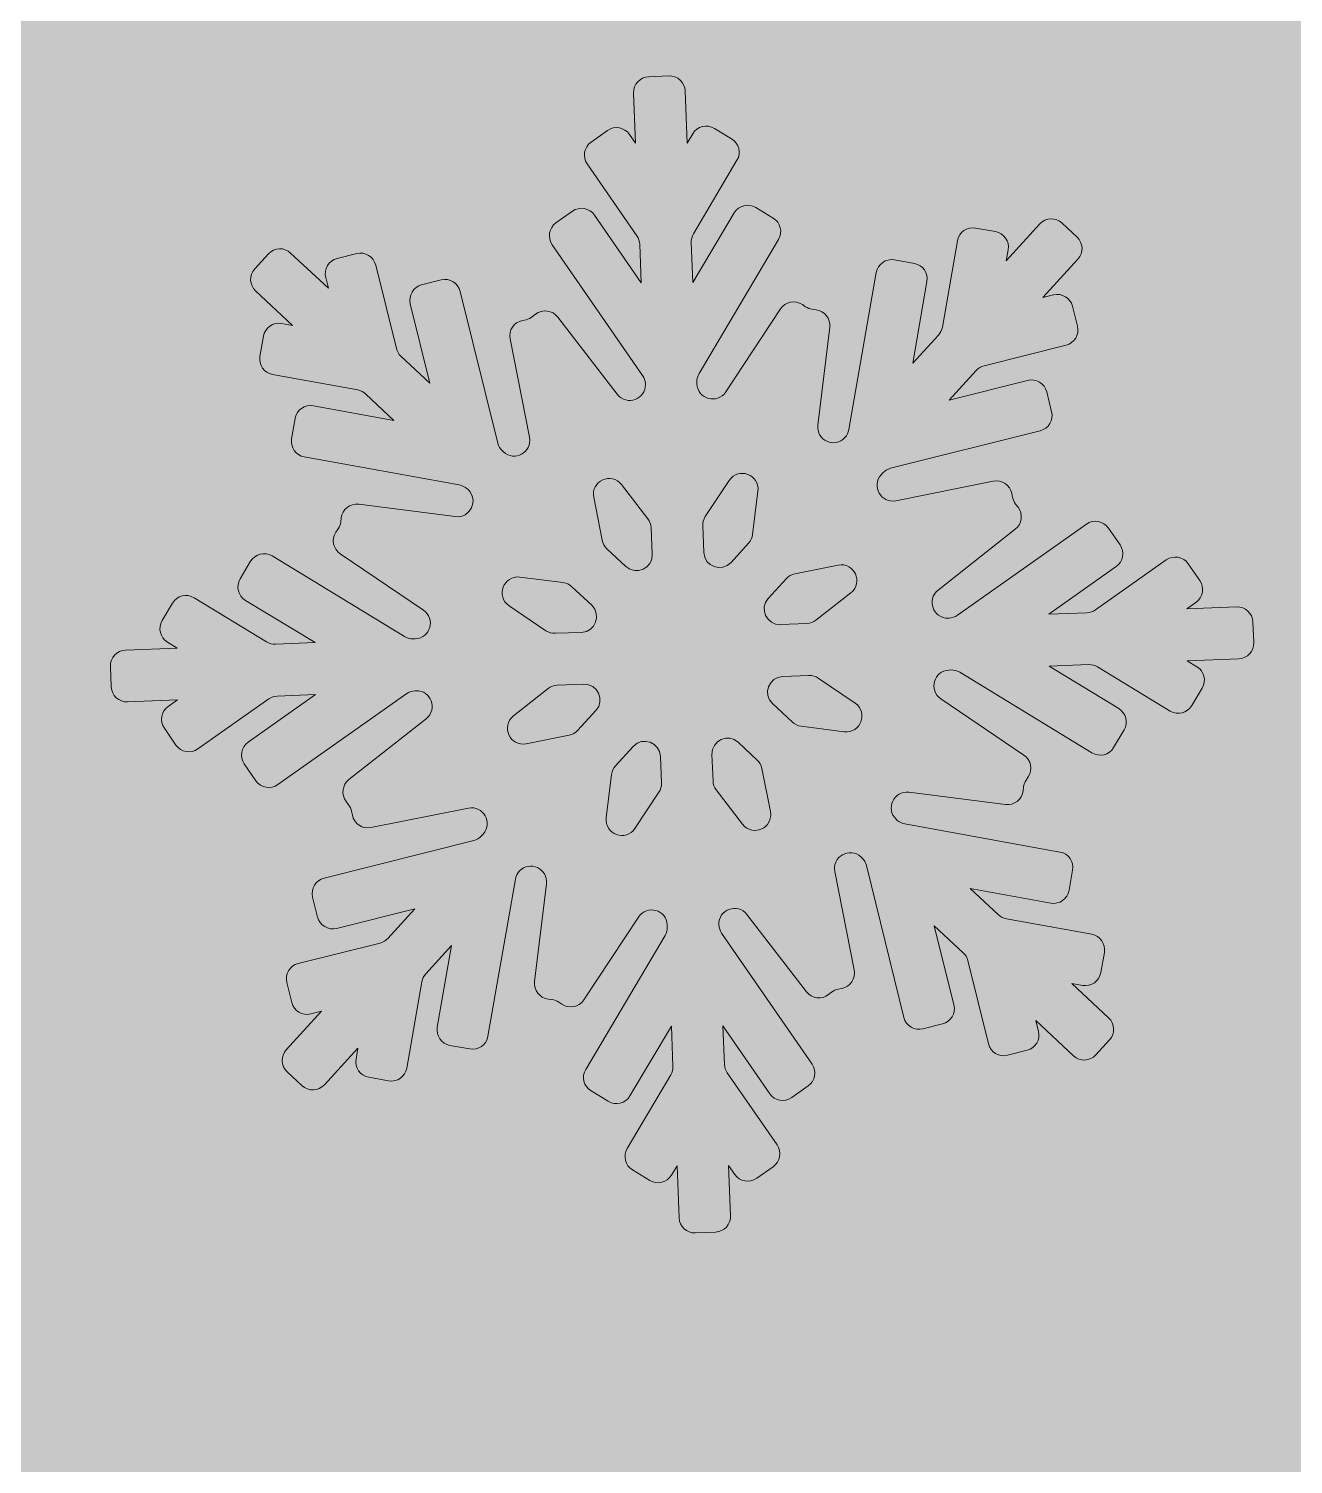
# Model space of a CAD drawing. Header units: millimetres. Extents: x 19 to 172, y -116 to -18.
# Drawn here: x 146.2 to 158.28, y -48.41 to -34.69 of the extents above; entities that cross this region are included whole.
import ezdxf

# ---------------------------------------------------------------- set-up
doc = ezdxf.new("R2010")
doc.units = ezdxf.units.MM
doc.header["$MEASUREMENT"] = 0
doc.layers.add('engraving', color=7, linetype='Continuous')
doc.layers.add('Layer 1', color=7, linetype='Continuous')

msp = doc.modelspace()

# ---------------------------------------------------------------- hatches: boundary and pattern name
at = {"layer": 'Layer 1'}
h = msp.add_hatch(color=2, dxfattribs=at)
h.dxf.hatch_style = 2
edge = h.paths.add_edge_path()
edge.add_spline(control_points=[(171.536, -51.744), (171.536, -51.744), (171.536, -30.396), (171.536, -30.396), (171.536, -30.396), (145.254, -30.396), (145.254, -30.396), (144.457, -29.628), (143.405, -29.124), (142.239, -29.035), (143.744, -27.92), (144.723, -26.137), (144.723, -24.12), (144.723, -20.74), (141.983, -17.999), (138.603, -17.999), (135.222, -17.999), (132.482, -20.74), (132.482, -24.12), (132.482, -26.137), (133.462, -27.92), (134.967, -29.035), (133.8, -29.124), (132.748, -29.628), (131.951, -30.396), (131.951, -30.396), (103.051, -30.396), (103.051, -30.396), (103.051, -30.396), (103.051, -115.545), (103.051, -115.545), (103.051, -115.545), (131.211, -115.545), (131.211, -115.545), (131.211, -115.545), (131.211, -87.872), (131.211, -87.872), (131.211, -87.872), (168.981, -87.872), (168.981, -87.872), (168.981, -87.872), (168.981, -66.463), (168.981, -66.463), (168.981, -66.463), (131.211, -66.463), (131.211, -66.463), (131.211, -66.463), (131.211, -51.744), (131.211, -51.744), (131.211, -51.744), (171.536, -51.744), (171.536, -51.744)], knot_values=[0, 0, 0, 0, 1, 1, 1, 2, 2, 2, 3, 3, 3, 4, 4, 4, 5, 5, 5, 6, 6, 6, 7, 7, 7, 8, 8, 8, 9, 9, 9, 10, 10, 10, 11, 11, 11, 12, 12, 12, 13, 13, 13, 14, 14, 14, 15, 15, 15, 16, 16, 16, 17, 17, 17, 17], degree=3, periodic=1)
edge = h.paths.add_edge_path()
edge.add_spline(control_points=[(134.795, -24.12), (134.795, -22.021), (136.503, -20.313), (138.603, -20.313), (140.702, -20.313), (142.41, -22.021), (142.41, -24.12), (142.41, -26.219), (140.702, -27.927), (138.603, -27.927), (136.503, -27.927), (134.795, -26.219), (134.795, -24.12)], knot_values=[0, 0, 0, 0, 1, 1, 1, 2, 2, 2, 3, 3, 3, 4, 4, 4, 4], degree=3, periodic=1)

# ---------------------------------------------------------------- linework, layer by layer
at = {"layer": 'engraving', "lineweight": 0}
for points, knots in [([(157.898, -40.359), (157.895, -40.276), (157.825, -40.212), (157.743, -40.215), (157.743, -40.215), (157.265, -40.233), (157.265, -40.233), (157.265, -40.233), (157.354, -40.171), (157.354, -40.171), (157.421, -40.123), (157.437, -40.031), (157.391, -39.963), (157.391, -39.963), (157.28, -39.802), (157.28, -39.802), (157.232, -39.734), (157.138, -39.717), (157.07, -39.765), (157.07, -39.765), (156.393, -40.243), (156.393, -40.243), (156.369, -40.26), (156.341, -40.269), (156.312, -40.27), (156.312, -40.27), (155.947, -40.284), (155.947, -40.284), (155.947, -40.284), (156.591, -39.83), (156.591, -39.83), (156.658, -39.782), (156.675, -39.69), (156.628, -39.622), (156.628, -39.622), (156.517, -39.461), (156.517, -39.461), (156.469, -39.393), (156.375, -39.376), (156.307, -39.424), (156.307, -39.424), (155.075, -40.294), (155.075, -40.294), (155.051, -40.311), (155.023, -40.32), (154.994, -40.321), (154.994, -40.321), (154.987, -40.322), (154.987, -40.322), (154.842, -40.327), (154.774, -40.144), (154.889, -40.054), (154.889, -40.054), (155.627, -39.472), (155.627, -39.472), (155.692, -39.421), (155.704, -39.328), (155.653, -39.263), (155.653, -39.263), (155.63, -39.232), (155.63, -39.232), (155.616, -39.214), (155.606, -39.192), (155.601, -39.17), (155.601, -39.17), (155.594, -39.132), (155.594, -39.132), (155.578, -39.05), (155.499, -38.997), (155.417, -39.014), (155.417, -39.014), (154.485, -39.2), (154.485, -39.2), (154.343, -39.228), (154.247, -39.058), (154.345, -38.951), (154.345, -38.951), (154.36, -38.934), (154.36, -38.934), (154.38, -38.913), (154.406, -38.897), (154.434, -38.89), (154.434, -38.89), (155.865, -38.531), (155.865, -38.531), (155.945, -38.511), (155.994, -38.43), (155.974, -38.35), (155.974, -38.35), (155.927, -38.159), (155.927, -38.159), (155.907, -38.079), (155.825, -38.03), (155.745, -38.05), (155.745, -38.05), (154.996, -38.238), (154.996, -38.238), (154.996, -38.238), (155.254, -37.955), (155.254, -37.955), (155.274, -37.933), (155.3, -37.918), (155.328, -37.911), (155.328, -37.911), (156.112, -37.714), (156.112, -37.714), (156.192, -37.694), (156.241, -37.613), (156.221, -37.532), (156.221, -37.532), (156.174, -37.342), (156.174, -37.342), (156.154, -37.262), (156.072, -37.213), (155.992, -37.233), (155.992, -37.233), (155.89, -37.258), (155.89, -37.258), (155.89, -37.258), (156.225, -36.89), (156.225, -36.89), (156.281, -36.83), (156.277, -36.736), (156.217, -36.68), (156.217, -36.68), (156.075, -36.547), (156.075, -36.547), (156.014, -36.49), (155.918, -36.494), (155.862, -36.555), (155.862, -36.555), (155.541, -36.907), (155.541, -36.907), (155.541, -36.907), (155.559, -36.802), (155.559, -36.802), (155.573, -36.72), (155.519, -36.643), (155.438, -36.628), (155.438, -36.628), (155.248, -36.594), (155.248, -36.594), (155.166, -36.579), (155.088, -36.634), (155.074, -36.716), (155.074, -36.716), (154.93, -37.541), (154.93, -37.541), (154.925, -37.569), (154.912, -37.595), (154.893, -37.617), (154.893, -37.617), (154.647, -37.886), (154.647, -37.886), (154.647, -37.886), (154.783, -37.106), (154.783, -37.106), (154.797, -37.025), (154.743, -36.947), (154.662, -36.933), (154.662, -36.933), (154.472, -36.898), (154.472, -36.898), (154.39, -36.884), (154.312, -36.938), (154.297, -37.02), (154.297, -37.02), (154.036, -38.52), (154.036, -38.52), (154.031, -38.549), (154.019, -38.575), (153.999, -38.596), (153.999, -38.596), (153.999, -38.596), (153.999, -38.596), (153.901, -38.704), (153.722, -38.622), (153.739, -38.477), (153.739, -38.477), (153.853, -37.542), (153.853, -37.542), (153.863, -37.46), (153.805, -37.385), (153.723, -37.375), (153.723, -37.375), (153.687, -37.37), (153.687, -37.37), (153.664, -37.368), (153.641, -37.359), (153.622, -37.346), (153.622, -37.346), (153.592, -37.326), (153.592, -37.326), (153.523, -37.279), (153.429, -37.297), (153.383, -37.367), (153.383, -37.367), (152.859, -38.16), (152.859, -38.16), (152.779, -38.281), (152.59, -38.229), (152.584, -38.083), (152.584, -38.083), (152.584, -38.066), (152.584, -38.066), (152.582, -38.037), (152.59, -38.009), (152.605, -37.984), (152.605, -37.984), (153.364, -36.703), (153.364, -36.703), (153.406, -36.633), (153.383, -36.542), (153.313, -36.499), (153.313, -36.499), (153.147, -36.398), (153.147, -36.398), (153.076, -36.354), (152.983, -36.378), (152.94, -36.449), (152.94, -36.449), (152.545, -37.116), (152.545, -37.116), (152.545, -37.116), (152.53, -36.732), (152.53, -36.732), (152.528, -36.703), (152.536, -36.675), (152.551, -36.65), (152.551, -36.65), (152.967, -35.947), (152.967, -35.947), (153.009, -35.877), (152.987, -35.785), (152.916, -35.743), (152.916, -35.743), (152.751, -35.642), (152.751, -35.642), (152.679, -35.598), (152.586, -35.621), (152.544, -35.693), (152.544, -35.693), (152.491, -35.782), (152.491, -35.782), (152.491, -35.782), (152.471, -35.284), (152.471, -35.284), (152.468, -35.202), (152.398, -35.137), (152.315, -35.14), (152.315, -35.14), (152.123, -35.148), (152.123, -35.148), (152.04, -35.151), (151.975, -35.221), (151.979, -35.304), (151.979, -35.304), (151.998, -35.784), (151.998, -35.784), (151.998, -35.784), (151.94, -35.699), (151.94, -35.699), (151.892, -35.631), (151.798, -35.614), (151.73, -35.662), (151.73, -35.662), (151.572, -35.774), (151.572, -35.774), (151.505, -35.821), (151.488, -35.914), (151.535, -35.981), (151.535, -35.981), (152.011, -36.67), (152.011, -36.67), (152.027, -36.693), (152.036, -36.721), (152.037, -36.749), (152.037, -36.749), (152.052, -37.118), (152.052, -37.118), (152.052, -37.118), (151.605, -36.47), (151.605, -36.47), (151.557, -36.402), (151.463, -36.385), (151.395, -36.433), (151.395, -36.433), (151.237, -36.545), (151.237, -36.545), (151.17, -36.592), (151.153, -36.685), (151.2, -36.753), (151.2, -36.753), (152.065, -38.004), (152.065, -38.004), (152.081, -38.027), (152.09, -38.055), (152.091, -38.083), (152.091, -38.083), (152.091, -38.086), (152.091, -38.086), (152.097, -38.232), (151.912, -38.299), (151.823, -38.183), (151.823, -38.183), (151.254, -37.445), (151.254, -37.445), (151.203, -37.379), (151.108, -37.367), (151.042, -37.418), (151.042, -37.418), (151.014, -37.44), (151.014, -37.44), (150.996, -37.455), (150.974, -37.465), (150.951, -37.47), (150.951, -37.47), (150.916, -37.477), (150.916, -37.477), (150.834, -37.493), (150.782, -37.572), (150.798, -37.653), (150.798, -37.653), (150.983, -38.594), (150.983, -38.594), (151.011, -38.737), (150.84, -38.832), (150.734, -38.733), (150.734, -38.733), (150.725, -38.724), (150.725, -38.724), (150.703, -38.704), (150.688, -38.679), (150.681, -38.651), (150.681, -38.651), (150.322, -37.2), (150.322, -37.2), (150.302, -37.119), (150.221, -37.07), (150.14, -37.09), (150.14, -37.09), (149.953, -37.137), (149.953, -37.137), (149.873, -37.157), (149.825, -37.239), (149.844, -37.319), (149.844, -37.319), (150.032, -38.077), (150.032, -38.077), (150.032, -38.077), (149.754, -37.817), (149.754, -37.817), (149.733, -37.797), (149.718, -37.772), (149.711, -37.744), (149.711, -37.744), (149.514, -36.948), (149.514, -36.948), (149.494, -36.867), (149.413, -36.818), (149.332, -36.838), (149.332, -36.838), (149.145, -36.885), (149.145, -36.885), (149.065, -36.905), (149.016, -36.986), (149.036, -37.067), (149.036, -37.067), (149.062, -37.17), (149.062, -37.17), (149.062, -37.17), (148.701, -36.833), (148.701, -36.833), (148.64, -36.776), (148.545, -36.779), (148.488, -36.841), (148.488, -36.841), (148.357, -36.985), (148.357, -36.985), (148.302, -37.045), (148.306, -37.139), (148.366, -37.195), (148.366, -37.195), (148.718, -37.525), (148.718, -37.525), (148.718, -37.525), (148.615, -37.506), (148.615, -37.506), (148.533, -37.491), (148.455, -37.546), (148.441, -37.628), (148.441, -37.628), (148.407, -37.821), (148.407, -37.821), (148.393, -37.902), (148.447, -37.979), (148.528, -37.994), (148.528, -37.994), (149.343, -38.141), (149.343, -38.141), (149.371, -38.147), (149.397, -38.16), (149.419, -38.18), (149.419, -38.18), (149.688, -38.432), (149.688, -38.432), (149.688, -38.432), (148.918, -38.292), (148.918, -38.292), (148.836, -38.278), (148.758, -38.332), (148.743, -38.414), (148.743, -38.414), (148.71, -38.607), (148.71, -38.607), (148.696, -38.688), (148.75, -38.766), (148.831, -38.781), (148.831, -38.781), (150.313, -39.049), (150.313, -39.049), (150.341, -39.054), (150.368, -39.067), (150.389, -39.087), (150.389, -39.087), (150.396, -39.093), (150.396, -39.093), (150.502, -39.193), (150.419, -39.37), (150.274, -39.352), (150.274, -39.352), (149.351, -39.234), (149.351, -39.234), (149.268, -39.224), (149.193, -39.282), (149.183, -39.365), (149.183, -39.365), (149.179, -39.403), (149.179, -39.403), (149.176, -39.426), (149.168, -39.448), (149.155, -39.467), (149.155, -39.467), (149.134, -39.499), (149.134, -39.499), (149.088, -39.568), (149.107, -39.66), (149.175, -39.706), (149.175, -39.706), (149.97, -40.245), (149.97, -40.245), (150.09, -40.327), (150.036, -40.514), (149.892, -40.519), (149.892, -40.519), (149.873, -40.52), (149.873, -40.52), (149.843, -40.521), (149.814, -40.514), (149.789, -40.498), (149.789, -40.498), (148.524, -39.728), (148.524, -39.728), (148.453, -39.684), (148.36, -39.708), (148.317, -39.779), (148.317, -39.779), (148.218, -39.947), (148.218, -39.947), (148.176, -40.018), (148.199, -40.109), (148.269, -40.152), (148.269, -40.152), (148.934, -40.556), (148.934, -40.556), (148.934, -40.556), (148.555, -40.571), (148.555, -40.571), (148.526, -40.572), (148.496, -40.565), (148.471, -40.549), (148.471, -40.549), (147.778, -40.127), (147.778, -40.127), (147.707, -40.084), (147.614, -40.107), (147.571, -40.179), (147.571, -40.179), (147.472, -40.346), (147.472, -40.346), (147.43, -40.417), (147.453, -40.508), (147.523, -40.551), (147.523, -40.551), (147.616, -40.608), (147.616, -40.608), (147.616, -40.608), (147.123, -40.627), (147.123, -40.627), (147.04, -40.63), (146.975, -40.7), (146.978, -40.783), (146.978, -40.783), (146.986, -40.979), (146.986, -40.979), (146.99, -41.061), (147.059, -41.126), (147.142, -41.122), (147.142, -41.122), (147.62, -41.104), (147.62, -41.104), (147.62, -41.104), (147.531, -41.166), (147.531, -41.166), (147.464, -41.214), (147.447, -41.307), (147.494, -41.374), (147.494, -41.374), (147.605, -41.535), (147.605, -41.535), (147.653, -41.604), (147.747, -41.62), (147.815, -41.572), (147.815, -41.572), (148.492, -41.094), (148.492, -41.094), (148.515, -41.078), (148.544, -41.068), (148.572, -41.067), (148.572, -41.067), (148.938, -41.053), (148.938, -41.053), (148.938, -41.053), (148.294, -41.507), (148.294, -41.507), (148.227, -41.555), (148.21, -41.647), (148.257, -41.715), (148.257, -41.715), (148.368, -41.876), (148.368, -41.876), (148.416, -41.944), (148.51, -41.961), (148.578, -41.913), (148.578, -41.913), (149.81, -41.043), (149.81, -41.043), (149.834, -41.026), (149.862, -41.017), (149.891, -41.016), (149.891, -41.016), (149.898, -41.016), (149.898, -41.016), (150.043, -41.01), (150.11, -41.193), (149.996, -41.283), (149.996, -41.283), (149.258, -41.865), (149.258, -41.865), (149.193, -41.916), (149.181, -42.009), (149.232, -42.074), (149.232, -42.074), (149.255, -42.105), (149.255, -42.105), (149.269, -42.124), (149.279, -42.145), (149.284, -42.168), (149.284, -42.168), (149.291, -42.205), (149.291, -42.205), (149.307, -42.287), (149.386, -42.34), (149.467, -42.323), (149.467, -42.323), (150.4, -42.138), (150.4, -42.138), (150.542, -42.109), (150.638, -42.279), (150.54, -42.386), (150.54, -42.386), (150.525, -42.403), (150.525, -42.403), (150.505, -42.425), (150.479, -42.44), (150.451, -42.447), (150.451, -42.447), (149.02, -42.806), (149.02, -42.806), (148.94, -42.826), (148.891, -42.907), (148.911, -42.988), (148.911, -42.988), (148.958, -43.178), (148.958, -43.178), (148.978, -43.258), (149.06, -43.307), (149.14, -43.287), (149.14, -43.287), (149.889, -43.099), (149.889, -43.099), (149.889, -43.099), (149.631, -43.382), (149.631, -43.382), (149.611, -43.404), (149.585, -43.419), (149.557, -43.427), (149.557, -43.427), (148.773, -43.623), (148.773, -43.623), (148.693, -43.643), (148.644, -43.725), (148.664, -43.805), (148.664, -43.805), (148.711, -43.995), (148.711, -43.995), (148.731, -44.076), (148.812, -44.125), (148.893, -44.104), (148.893, -44.104), (148.995, -44.079), (148.995, -44.079), (148.995, -44.079), (148.659, -44.447), (148.659, -44.447), (148.604, -44.507), (148.608, -44.601), (148.668, -44.658), (148.668, -44.658), (148.81, -44.79), (148.81, -44.79), (148.871, -44.847), (148.967, -44.844), (149.023, -44.782), (149.023, -44.782), (149.344, -44.43), (149.344, -44.43), (149.344, -44.43), (149.326, -44.536), (149.326, -44.536), (149.312, -44.617), (149.366, -44.694), (149.447, -44.709), (149.447, -44.709), (149.637, -44.743), (149.637, -44.743), (149.719, -44.758), (149.797, -44.703), (149.811, -44.621), (149.811, -44.621), (149.955, -43.796), (149.955, -43.796), (149.96, -43.768), (149.973, -43.742), (149.992, -43.721), (149.992, -43.721), (150.238, -43.451), (150.238, -43.451), (150.238, -43.451), (150.102, -44.231), (150.102, -44.231), (150.088, -44.312), (150.142, -44.39), (150.223, -44.405), (150.223, -44.405), (150.413, -44.439), (150.413, -44.439), (150.495, -44.454), (150.573, -44.399), (150.587, -44.317), (150.587, -44.317), (150.849, -42.817), (150.849, -42.817), (150.853, -42.789), (150.866, -42.762), (150.886, -42.741), (150.886, -42.741), (150.886, -42.741), (150.886, -42.741), (150.984, -42.633), (151.163, -42.716), (151.145, -42.861), (151.145, -42.861), (151.032, -43.795), (151.032, -43.795), (151.022, -43.877), (151.08, -43.952), (151.162, -43.962), (151.162, -43.962), (151.198, -43.967), (151.198, -43.967), (151.221, -43.97), (151.243, -43.978), (151.263, -43.991), (151.263, -43.991), (151.293, -44.011), (151.293, -44.011), (151.362, -44.058), (151.456, -44.04), (151.502, -43.97), (151.502, -43.97), (152.025, -43.178), (152.025, -43.178), (152.106, -43.056), (152.295, -43.109), (152.301, -43.254), (152.301, -43.254), (152.301, -43.271), (152.301, -43.271), (152.302, -43.3), (152.295, -43.329), (152.28, -43.354), (152.28, -43.354), (151.521, -44.634), (151.521, -44.634), (151.479, -44.705), (151.502, -44.796), (151.572, -44.839), (151.572, -44.839), (151.737, -44.939), (151.737, -44.939), (151.809, -44.983), (151.902, -44.96), (151.944, -44.888), (151.944, -44.888), (152.34, -44.222), (152.34, -44.222), (152.34, -44.222), (152.355, -44.605), (152.355, -44.605), (152.356, -44.634), (152.349, -44.662), (152.334, -44.687), (152.334, -44.687), (151.918, -45.39), (151.918, -45.39), (151.876, -45.461), (151.898, -45.552), (151.969, -45.595), (151.969, -45.595), (152.134, -45.695), (152.134, -45.695), (152.205, -45.739), (152.299, -45.716), (152.341, -45.644), (152.341, -45.644), (152.394, -45.555), (152.394, -45.555), (152.394, -45.555), (152.414, -46.053), (152.414, -46.053), (152.417, -46.136), (152.487, -46.2), (152.569, -46.197), (152.569, -46.197), (152.762, -46.189), (152.762, -46.189), (152.845, -46.186), (152.909, -46.116), (152.906, -46.033), (152.906, -46.033), (152.887, -45.553), (152.887, -45.553), (152.887, -45.553), (152.945, -45.638), (152.945, -45.638), (152.993, -45.707), (153.087, -45.723), (153.155, -45.675), (153.155, -45.675), (153.313, -45.564), (153.313, -45.564), (153.38, -45.516), (153.397, -45.423), (153.35, -45.356), (153.35, -45.356), (152.874, -44.667), (152.874, -44.667), (152.858, -44.644), (152.849, -44.616), (152.847, -44.588), (152.847, -44.588), (152.833, -44.219), (152.833, -44.219), (152.833, -44.219), (153.28, -44.867), (153.28, -44.867), (153.328, -44.935), (153.422, -44.952), (153.49, -44.904), (153.49, -44.904), (153.648, -44.792), (153.648, -44.792), (153.715, -44.745), (153.732, -44.652), (153.685, -44.585), (153.685, -44.585), (152.82, -43.333), (152.82, -43.333), (152.804, -43.31), (152.795, -43.282), (152.794, -43.254), (152.794, -43.254), (152.793, -43.252), (152.793, -43.252), (152.788, -43.106), (152.973, -43.038), (153.062, -43.154), (153.062, -43.154), (153.631, -43.893), (153.631, -43.893), (153.682, -43.959), (153.777, -43.971), (153.843, -43.919), (153.843, -43.919), (153.871, -43.897), (153.871, -43.897), (153.889, -43.882), (153.911, -43.872), (153.934, -43.868), (153.934, -43.868), (153.969, -43.861), (153.969, -43.861), (154.05, -43.844), (154.103, -43.766), (154.087, -43.684), (154.087, -43.684), (153.902, -42.743), (153.902, -42.743), (153.873, -42.6), (154.045, -42.505), (154.151, -42.604), (154.151, -42.604), (154.16, -42.613), (154.16, -42.613), (154.182, -42.633), (154.197, -42.658), (154.204, -42.686), (154.204, -42.686), (154.562, -44.137), (154.562, -44.137), (154.582, -44.218), (154.664, -44.267), (154.744, -44.247), (154.744, -44.247), (154.931, -44.2), (154.931, -44.2), (155.011, -44.18), (155.06, -44.099), (155.04, -44.018), (155.04, -44.018), (154.853, -43.261), (154.853, -43.261), (154.853, -43.261), (155.13, -43.52), (155.13, -43.52), (155.152, -43.54), (155.167, -43.565), (155.174, -43.594), (155.174, -43.594), (155.371, -44.39), (155.371, -44.39), (155.391, -44.47), (155.472, -44.519), (155.553, -44.499), (155.553, -44.499), (155.74, -44.452), (155.74, -44.452), (155.82, -44.432), (155.868, -44.351), (155.849, -44.271), (155.849, -44.271), (155.823, -44.168), (155.823, -44.168), (155.823, -44.168), (156.183, -44.505), (156.183, -44.505), (156.244, -44.562), (156.34, -44.558), (156.397, -44.496), (156.397, -44.496), (156.527, -44.353), (156.527, -44.353), (156.583, -44.292), (156.579, -44.198), (156.519, -44.142), (156.519, -44.142), (156.167, -43.813), (156.167, -43.813), (156.167, -43.813), (156.27, -43.831), (156.27, -43.831), (156.352, -43.846), (156.43, -43.791), (156.444, -43.709), (156.444, -43.709), (156.478, -43.516), (156.478, -43.516), (156.492, -43.435), (156.438, -43.358), (156.357, -43.343), (156.357, -43.343), (155.542, -43.196), (155.542, -43.196), (155.514, -43.191), (155.487, -43.177), (155.466, -43.158), (155.466, -43.158), (155.197, -42.906), (155.197, -42.906), (155.197, -42.906), (155.967, -43.045), (155.967, -43.045), (156.049, -43.06), (156.127, -43.005), (156.142, -42.923), (156.142, -42.923), (156.175, -42.73), (156.175, -42.73), (156.189, -42.649), (156.135, -42.571), (156.054, -42.557), (156.054, -42.557), (154.572, -42.289), (154.572, -42.289), (154.544, -42.284), (154.517, -42.27), (154.496, -42.251), (154.496, -42.251), (154.489, -42.244), (154.489, -42.244), (154.383, -42.145), (154.466, -41.967), (154.61, -41.986), (154.61, -41.986), (155.534, -42.103), (155.534, -42.103), (155.616, -42.114), (155.692, -42.055), (155.702, -41.972), (155.702, -41.972), (155.706, -41.934), (155.706, -41.934), (155.709, -41.911), (155.717, -41.889), (155.73, -41.87), (155.73, -41.87), (155.751, -41.838), (155.751, -41.838), (155.796, -41.769), (155.778, -41.677), (155.71, -41.631), (155.71, -41.631), (154.915, -41.092), (154.915, -41.092), (154.795, -41.011), (154.849, -40.824), (154.993, -40.818), (154.993, -40.818), (155.012, -40.817), (155.012, -40.817), (155.041, -40.816), (155.07, -40.824), (155.096, -40.839), (155.096, -40.839), (156.36, -41.609), (156.36, -41.609), (156.432, -41.653), (156.525, -41.63), (156.567, -41.558), (156.567, -41.558), (156.667, -41.39), (156.667, -41.39), (156.709, -41.32), (156.686, -41.228), (156.616, -41.186), (156.616, -41.186), (155.951, -40.781), (155.951, -40.781), (155.951, -40.781), (156.33, -40.766), (156.33, -40.766), (156.359, -40.765), (156.388, -40.773), (156.414, -40.788), (156.414, -40.788), (157.107, -41.21), (157.107, -41.21), (157.178, -41.253), (157.271, -41.23), (157.314, -41.158), (157.314, -41.158), (157.413, -40.991), (157.413, -40.991), (157.455, -40.92), (157.432, -40.829), (157.362, -40.786), (157.362, -40.786), (157.269, -40.73), (157.269, -40.73), (157.269, -40.73), (157.762, -40.711), (157.762, -40.711), (157.845, -40.707), (157.91, -40.637), (157.906, -40.555), (157.906, -40.555), (157.898, -40.359), (157.898, -40.359)], [0, 0, 0, 0, 1, 1, 1, 2, 2, 2, 3, 3, 3, 4, 4, 4, 5, 5, 5, 6, 6, 6, 7, 7, 7, 8, 8, 8, 9, 9, 9, 10, 10, 10, 11, 11, 11, 12, 12, 12, 13, 13, 13, 14, 14, 14, 15, 15, 15, 16, 16, 16, 17, 17, 17, 18, 18, 18, 19, 19, 19, 20, 20, 20, 21, 21, 21, 22, 22, 22, 23, 23, 23, 24, 24, 24, 25, 25, 25, 26, 26, 26, 27, 27, 27, 28, 28, 28, 29, 29, 29, 30, 30, 30, 31, 31, 31, 32, 32, 32, 33, 33, 33, 34, 34, 34, 35, 35, 35, 36, 36, 36, 37, 37, 37, 38, 38, 38, 39, 39, 39, 40, 40, 40, 41, 41, 41, 42, 42, 42, 43, 43, 43, 44, 44, 44, 45, 45, 45, 46, 46, 46, 47, 47, 47, 48, 48, 48, 49, 49, 49, 50, 50, 50, 51, 51, 51, 52, 52, 52, 53, 53, 53, 54, 54, 54, 55, 55, 55, 56, 56, 56, 57, 57, 57, 58, 58, 58, 59, 59, 59, 60, 60, 60, 61, 61, 61, 62, 62, 62, 63, 63, 63, 64, 64, 64, 65, 65, 65, 66, 66, 66, 67, 67, 67, 68, 68, 68, 69, 69, 69, 70, 70, 70, 71, 71, 71, 72, 72, 72, 73, 73, 73, 74, 74, 74, 75, 75, 75, 76, 76, 76, 77, 77, 77, 78, 78, 78, 79, 79, 79, 80, 80, 80, 81, 81, 81, 82, 82, 82, 83, 83, 83, 84, 84, 84, 85, 85, 85, 86, 86, 86, 87, 87, 87, 88, 88, 88, 89, 89, 89, 90, 90, 90, 91, 91, 91, 92, 92, 92, 93, 93, 93, 94, 94, 94, 95, 95, 95, 96, 96, 96, 97, 97, 97, 98, 98, 98, 99, 99, 99, 100, 100, 100, 101, 101, 101, 102, 102, 102, 103, 103, 103, 104, 104, 104, 105, 105, 105, 106, 106, 106, 107, 107, 107, 108, 108, 108, 109, 109, 109, 110, 110, 110, 111, 111, 111, 112, 112, 112, 113, 113, 113, 114, 114, 114, 115, 115, 115, 116, 116, 116, 117, 117, 117, 118, 118, 118, 119, 119, 119, 120, 120, 120, 121, 121, 121, 122, 122, 122, 123, 123, 123, 124, 124, 124, 125, 125, 125, 126, 126, 126, 127, 127, 127, 128, 128, 128, 129, 129, 129, 130, 130, 130, 131, 131, 131, 132, 132, 132, 133, 133, 133, 134, 134, 134, 135, 135, 135, 136, 136, 136, 137, 137, 137, 138, 138, 138, 139, 139, 139, 140, 140, 140, 141, 141, 141, 142, 142, 142, 143, 143, 143, 144, 144, 144, 145, 145, 145, 146, 146, 146, 147, 147, 147, 148, 148, 148, 149, 149, 149, 150, 150, 150, 151, 151, 151, 152, 152, 152, 153, 153, 153, 154, 154, 154, 155, 155, 155, 156, 156, 156, 157, 157, 157, 158, 158, 158, 159, 159, 159, 160, 160, 160, 161, 161, 161, 162, 162, 162, 163, 163, 163, 164, 164, 164, 165, 165, 165, 166, 166, 166, 167, 167, 167, 168, 168, 168, 169, 169, 169, 170, 170, 170, 171, 171, 171, 172, 172, 172, 173, 173, 173, 174, 174, 174, 175, 175, 175, 176, 176, 176, 177, 177, 177, 178, 178, 178, 179, 179, 179, 180, 180, 180, 181, 181, 181, 182, 182, 182, 183, 183, 183, 184, 184, 184, 185, 185, 185, 186, 186, 186, 187, 187, 187, 188, 188, 188, 189, 189, 189, 190, 190, 190, 191, 191, 191, 192, 192, 192, 193, 193, 193, 194, 194, 194, 195, 195, 195, 196, 196, 196, 197, 197, 197, 198, 198, 198, 199, 199, 199, 200, 200, 200, 201, 201, 201, 202, 202, 202, 203, 203, 203, 204, 204, 204, 205, 205, 205, 206, 206, 206, 207, 207, 207, 208, 208, 208, 209, 209, 209, 210, 210, 210, 211, 211, 211, 212, 212, 212, 213, 213, 213, 214, 214, 214, 215, 215, 215, 216, 216, 216, 217, 217, 217, 218, 218, 218, 219, 219, 219, 220, 220, 220, 221, 221, 221, 222, 222, 222, 223, 223, 223, 224, 224, 224, 225, 225, 225, 226, 226, 226, 227, 227, 227, 228, 228, 228, 229, 229, 229, 230, 230, 230, 231, 231, 231, 232, 232, 232, 233, 233, 233, 234, 234, 234, 235, 235, 235, 236, 236, 236, 237, 237, 237, 238, 238, 238, 239, 239, 239, 240, 240, 240, 241, 241, 241, 242, 242, 242, 243, 243, 243, 244, 244, 244, 245, 245, 245, 246, 246, 246, 247, 247, 247, 248, 248, 248, 249, 249, 249, 250, 250, 250, 251, 251, 251, 252, 252, 252, 253, 253, 253, 254, 254, 254, 255, 255, 255, 256, 256, 256, 257, 257, 257, 258, 258, 258, 259, 259, 259, 260, 260, 260, 261, 261, 261, 262, 262, 262, 263, 263, 263, 264, 264, 264, 265, 265, 265, 266, 266, 266, 267, 267, 267, 268, 268, 268, 269, 269, 269, 270, 270, 270, 271, 271, 271, 272, 272, 272, 273, 273, 273, 274, 274, 274, 275, 275, 275, 276, 276, 276, 277, 277, 277, 278, 278, 278, 279, 279, 279, 280, 280, 280, 281, 281, 281, 282, 282, 282, 283, 283, 283, 284, 284, 284, 285, 285, 285, 286, 286, 286, 287, 287, 287, 288, 288, 288, 289, 289, 289, 290, 290, 290, 291, 291, 291, 292, 292, 292, 293, 293, 293, 294, 294, 294, 295, 295, 295, 296, 296, 296, 297, 297, 297, 298, 298, 298, 299, 299, 299, 300, 300, 300, 301, 301, 301, 302, 302, 302, 303, 303, 303, 304, 304, 304, 305, 305, 305, 306, 306, 306, 307, 307, 307, 308, 308, 308, 309, 309, 309, 310, 310, 310, 311, 311, 311, 312, 312, 312, 313, 313, 313, 314, 314, 314, 315, 315, 315, 316, 316, 316, 317, 317, 317, 318, 318, 318, 319, 319, 319, 320, 320, 320, 321, 321, 321, 322, 322, 322, 323, 323, 323, 324, 324, 324, 325, 325, 325, 326, 326, 326, 327, 327, 327, 328, 328, 328, 329, 329, 329, 330, 330, 330, 331, 331, 331, 332, 332, 332, 333, 333, 333, 334, 334, 334, 335, 335, 335, 336, 336, 336, 336]), ([(151.864, -39.046), (151.864, -39.046), (152.116, -39.373), (152.116, -39.373), (152.135, -39.397), (152.146, -39.427), (152.147, -39.458), (152.147, -39.458), (152.157, -39.712), (152.157, -39.712), (152.163, -39.846), (152.003, -39.919), (151.905, -39.828), (151.905, -39.828), (151.724, -39.659), (151.724, -39.659), (151.701, -39.637), (151.685, -39.609), (151.679, -39.578), (151.679, -39.578), (151.598, -39.167), (151.598, -39.167), (151.568, -39.011), (151.768, -38.921), (151.864, -39.046)], [0, 0, 0, 0, 1, 1, 1, 2, 2, 2, 3, 3, 3, 4, 4, 4, 5, 5, 5, 6, 6, 6, 7, 7, 7, 8, 8, 8, 8]), ([(152.649, -39.694), (152.649, -39.694), (152.639, -39.441), (152.639, -39.441), (152.638, -39.409), (152.647, -39.378), (152.664, -39.352), (152.664, -39.352), (152.892, -39.006), (152.892, -39.006), (152.98, -38.874), (153.186, -38.949), (153.167, -39.107), (153.167, -39.107), (153.116, -39.523), (153.116, -39.523), (153.112, -39.554), (153.099, -39.583), (153.078, -39.606), (153.078, -39.606), (152.91, -39.789), (152.91, -39.789), (152.82, -39.888), (152.655, -39.828), (152.649, -39.694)], [0, 0, 0, 0, 1, 1, 1, 2, 2, 2, 3, 3, 3, 4, 4, 4, 5, 5, 5, 6, 6, 6, 7, 7, 7, 8, 8, 8, 8]), ([(151.141, -40.442), (151.141, -40.442), (150.789, -40.203), (150.789, -40.203), (150.658, -40.114), (150.736, -39.91), (150.892, -39.93), (150.892, -39.93), (151.305, -39.982), (151.305, -39.982), (151.337, -39.986), (151.366, -40), (151.389, -40.022), (151.389, -40.022), (151.578, -40.198), (151.578, -40.198), (151.675, -40.289), (151.614, -40.452), (151.481, -40.458), (151.481, -40.458), (151.231, -40.467), (151.231, -40.467), (151.199, -40.469), (151.168, -40.46), (151.141, -40.442)], [0, 0, 0, 0, 1, 1, 1, 2, 2, 2, 3, 3, 3, 4, 4, 4, 5, 5, 5, 6, 6, 6, 7, 7, 7, 8, 8, 8, 8]), ([(153.266, -40.133), (153.266, -40.133), (153.439, -39.944), (153.439, -39.944), (153.461, -39.92), (153.489, -39.904), (153.52, -39.898), (153.52, -39.898), (153.933, -39.815), (153.933, -39.815), (154.087, -39.785), (154.179, -39.983), (154.055, -40.08), (154.055, -40.08), (153.722, -40.342), (153.722, -40.342), (153.698, -40.362), (153.667, -40.373), (153.635, -40.374), (153.635, -40.374), (153.383, -40.384), (153.383, -40.384), (153.25, -40.389), (153.176, -40.231), (153.266, -40.133)], [0, 0, 0, 0, 1, 1, 1, 2, 2, 2, 3, 3, 3, 4, 4, 4, 5, 5, 5, 6, 6, 6, 7, 7, 7, 8, 8, 8, 8]), ([(153.744, -40.896), (153.744, -40.896), (154.096, -41.134), (154.096, -41.134), (154.226, -41.223), (154.149, -41.427), (153.992, -41.407), (153.992, -41.407), (153.579, -41.355), (153.579, -41.355), (153.548, -41.351), (153.519, -41.337), (153.496, -41.315), (153.496, -41.315), (153.307, -41.139), (153.307, -41.139), (153.21, -41.048), (153.271, -40.885), (153.404, -40.88), (153.404, -40.88), (153.654, -40.87), (153.654, -40.87), (153.686, -40.869), (153.717, -40.878), (153.744, -40.896)], [0, 0, 0, 0, 1, 1, 1, 2, 2, 2, 3, 3, 3, 4, 4, 4, 5, 5, 5, 6, 6, 6, 7, 7, 7, 8, 8, 8, 8]), ([(151.619, -41.204), (151.619, -41.204), (151.446, -41.394), (151.446, -41.394), (151.424, -41.417), (151.396, -41.433), (151.364, -41.44), (151.364, -41.44), (150.952, -41.522), (150.952, -41.522), (150.798, -41.553), (150.706, -41.354), (150.83, -41.257), (150.83, -41.257), (151.162, -40.995), (151.162, -40.995), (151.187, -40.976), (151.218, -40.964), (151.249, -40.963), (151.249, -40.963), (151.502, -40.953), (151.502, -40.953), (151.635, -40.948), (151.708, -41.106), (151.619, -41.204)], [0, 0, 0, 0, 1, 1, 1, 2, 2, 2, 3, 3, 3, 4, 4, 4, 5, 5, 5, 6, 6, 6, 7, 7, 7, 8, 8, 8, 8]), ([(153.021, -42.291), (153.021, -42.291), (152.769, -41.964), (152.769, -41.964), (152.75, -41.94), (152.739, -41.91), (152.738, -41.879), (152.738, -41.879), (152.728, -41.625), (152.728, -41.625), (152.722, -41.491), (152.882, -41.418), (152.98, -41.509), (152.98, -41.509), (153.161, -41.678), (153.161, -41.678), (153.184, -41.7), (153.199, -41.728), (153.205, -41.759), (153.205, -41.759), (153.287, -42.17), (153.287, -42.17), (153.317, -42.326), (153.117, -42.417), (153.021, -42.291)], [0, 0, 0, 0, 1, 1, 1, 2, 2, 2, 3, 3, 3, 4, 4, 4, 5, 5, 5, 6, 6, 6, 7, 7, 7, 8, 8, 8, 8]), ([(152.235, -41.643), (152.235, -41.643), (152.246, -41.897), (152.246, -41.897), (152.247, -41.928), (152.238, -41.959), (152.221, -41.985), (152.221, -41.985), (151.992, -42.331), (151.992, -42.331), (151.905, -42.464), (151.699, -42.388), (151.718, -42.231), (151.718, -42.231), (151.769, -41.815), (151.769, -41.815), (151.773, -41.784), (151.786, -41.755), (151.807, -41.732), (151.807, -41.732), (151.975, -41.548), (151.975, -41.548), (152.065, -41.449), (152.23, -41.509), (152.235, -41.643)], [0, 0, 0, 0, 1, 1, 1, 2, 2, 2, 3, 3, 3, 4, 4, 4, 5, 5, 5, 6, 6, 6, 7, 7, 7, 8, 8, 8, 8])]:
    msp.add_open_spline(points, degree=3, knots=knots, dxfattribs=at)
at = {"layer": 'Layer 1', "lineweight": 0}
msp.add_open_spline([(171.536, -51.744), (171.536, -51.744), (171.536, -30.396), (171.536, -30.396), (171.536, -30.396), (145.254, -30.396), (145.254, -30.396), (144.457, -29.628), (143.405, -29.124), (142.239, -29.035), (143.744, -27.92), (144.723, -26.137), (144.723, -24.12), (144.723, -20.74), (141.983, -17.999), (138.603, -17.999), (135.222, -17.999), (132.482, -20.74), (132.482, -24.12), (132.482, -26.137), (133.462, -27.92), (134.967, -29.035), (133.8, -29.124), (132.748, -29.628), (131.951, -30.396), (131.951, -30.396), (103.051, -30.396), (103.051, -30.396), (103.051, -30.396), (103.051, -115.545), (103.051, -115.545), (103.051, -115.545), (131.211, -115.545), (131.211, -115.545), (131.211, -115.545), (131.211, -87.872), (131.211, -87.872), (131.211, -87.872), (168.981, -87.872), (168.981, -87.872), (168.981, -87.872), (168.981, -66.463), (168.981, -66.463), (168.981, -66.463), (131.211, -66.463), (131.211, -66.463), (131.211, -66.463), (131.211, -51.744), (131.211, -51.744), (131.211, -51.744), (171.536, -51.744), (171.536, -51.744)], degree=3, knots=[0, 0, 0, 0, 1, 1, 1, 2, 2, 2, 3, 3, 3, 4, 4, 4, 5, 5, 5, 6, 6, 6, 7, 7, 7, 8, 8, 8, 9, 9, 9, 10, 10, 10, 11, 11, 11, 12, 12, 12, 13, 13, 13, 14, 14, 14, 15, 15, 15, 16, 16, 16, 17, 17, 17, 17], dxfattribs=at)

doc.saveas('drawing.dxf')
